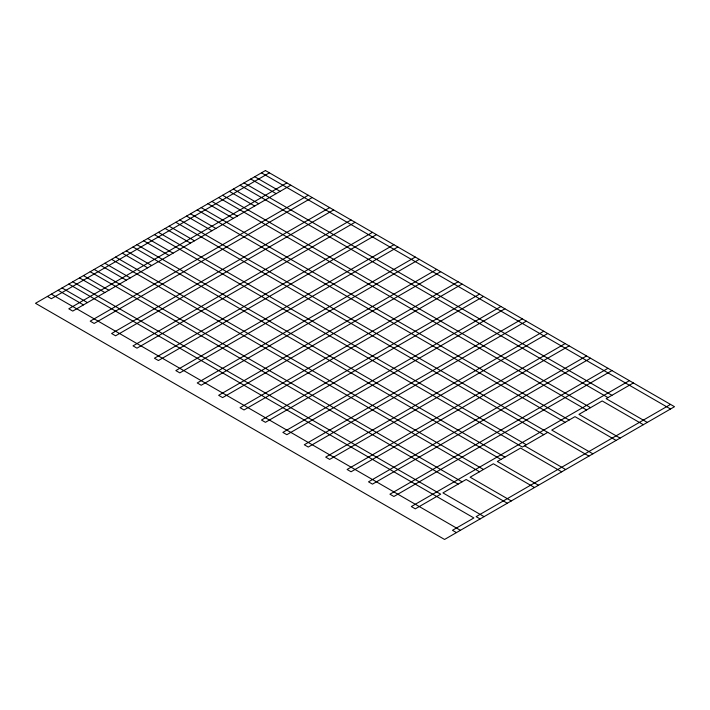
<?xml version="1.0" encoding="UTF-8"?>
<svg xmlns="http://www.w3.org/2000/svg" width="710" height="710" viewBox="0 0 710 710"><rect width="100%" height="100%" fill="white"/><g stroke="black" fill="none" stroke-linecap="round" stroke-linejoin="round"><path stroke-width="1.06" d="M269.409 172.832L51.351 298.724L47.384 296.434M286.849 182.896L68.79 308.797L72.757 311.086L290.816 185.195M308.255 195.259L90.197 321.151L94.173 323.449L312.222 197.549M329.662 207.622L111.603 333.514L115.579 335.803L333.638 209.911M351.077 219.976L133.018 345.877L136.986 348.166L355.044 222.274M372.484 232.339L154.425 358.23L158.392 360.529L376.451 234.628M393.89 244.702L175.832 370.593L179.807 372.883L397.857 246.991M415.297 257.064L197.238 382.956L201.214 385.246L419.273 259.354M436.712 269.418L218.653 395.31L222.62 397.609L440.679 271.708M458.119 281.781L240.06 407.673L244.027 409.963L462.086 284.071M479.525 294.144L261.466 420.036L265.442 422.326L483.492 296.434M500.932 306.498L282.873 432.399L286.849 434.689L504.908 308.797M522.347 318.861L304.288 444.753L308.255 447.051L526.314 321.151M543.753 331.224L325.695 457.116L329.662 459.405L547.721 333.514M565.16 343.578L347.101 469.479L351.077 471.768L569.127 345.877M586.566 355.941L368.517 481.833L372.484 484.131L590.542 358.23M607.982 368.304L389.923 494.195L393.89 496.485L611.949 370.593M629.388 380.666L411.33 506.558L415.297 508.848L440.679 494.195L72.757 281.781M633.356 382.956L606.154 398.656L647.298 422.414M670.533 404.416L476.135 516.649L480.111 518.939M261.466 172.832L670.533 409.004M254.73 176.719L280.113 191.372M250.763 179.009L276.146 193.661M244.027 182.896L611.949 395.31M240.06 185.195L607.982 397.609M643.331 424.704L602.186 400.955L578.952 414.365L620.096 438.123M233.324 189.082L258.706 203.734M229.357 191.372L254.73 206.024M222.62 195.259L590.542 407.673M218.653 197.549L586.566 409.963M211.917 201.436L237.291 216.088M207.95 203.734L233.324 218.387M616.12 440.413L574.985 416.655L551.75 430.074L592.894 453.823M201.214 207.622L569.127 420.036M197.238 209.911L565.16 422.326M190.511 213.799L215.884 228.451M186.535 216.088L211.917 230.741M588.918 456.113L547.774 432.363L522.347 447.051L154.425 234.628M179.807 219.976L547.721 432.399M175.832 222.274L543.753 434.689M169.095 226.162L194.478 240.814M165.128 228.451L190.511 243.104M158.392 232.339L526.314 444.753M524.548 445.773L565.684 469.532M561.716 471.822L520.572 448.072L497.346 461.482L538.482 485.232M147.689 238.516L173.071 253.168M143.722 240.814L169.095 255.467M136.986 244.702L504.908 457.116M133.018 246.991L500.932 459.405M126.282 250.879L151.656 265.531M534.515 487.53L493.37 463.772L470.135 477.191L511.28 500.941M122.315 253.168L147.689 267.821M115.579 257.064L483.492 469.479M111.603 259.354L479.525 471.768M104.876 263.241L130.249 277.894M100.9 265.531L126.282 280.184M507.313 503.23L466.168 479.481L442.933 492.891L484.078 516.649M94.173 269.418L462.086 481.833M90.197 271.708L458.119 484.131M83.46 275.604L108.843 290.257M79.493 277.894L104.876 292.547M68.79 284.071L473.881 517.954L452.474 530.308L456.441 532.606M62.054 287.958L87.436 302.611M58.087 290.257L83.46 304.901M51.351 294.144L460.408 530.308M265.442 170.542L35.5 303.294L444.558 539.458L674.5 406.706L265.442 170.542"/></g></svg>
